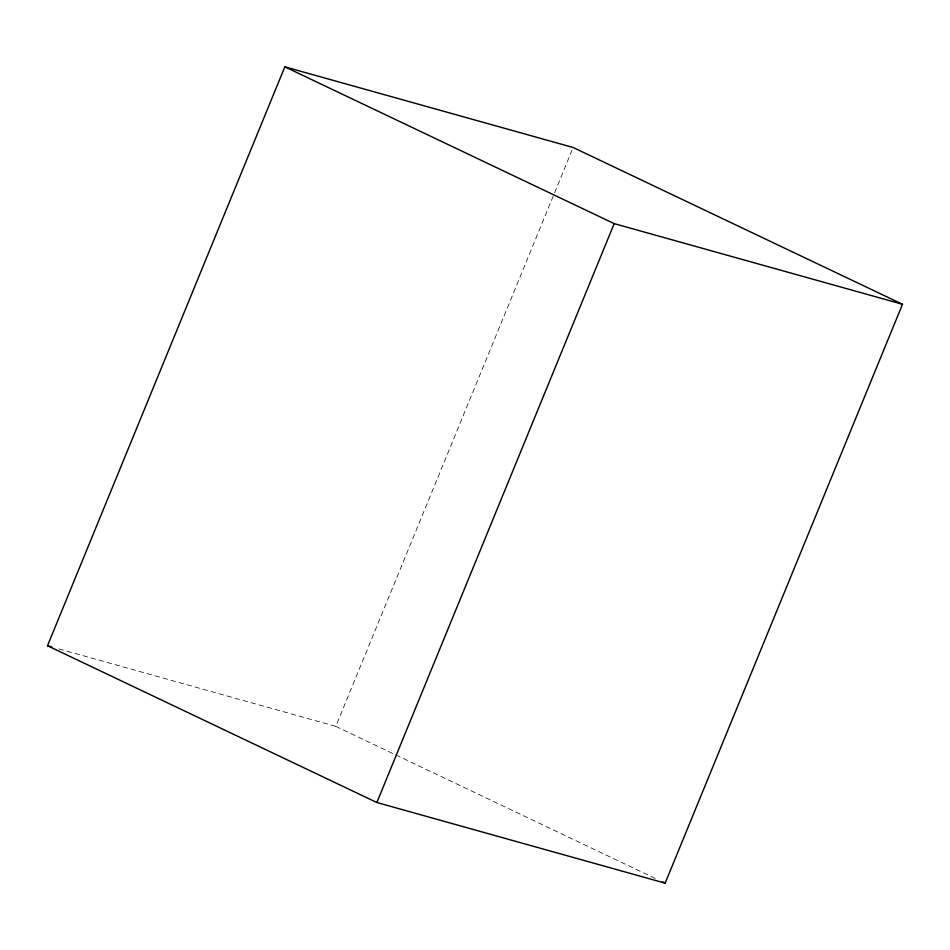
<?xml version="1.0" encoding="UTF-8"?>
<svg xmlns="http://www.w3.org/2000/svg" width="950" height="950" viewBox="0 0 950 950"><rect width="100%" height="100%" fill="white"/><g stroke="black" fill="none" stroke-linecap="round" stroke-linejoin="round"><path stroke-width="0.71" stroke-dasharray="4.75 3.56" d="M58.912 648.921L335.801 726.37L572.019 150.231M335.801 726.37L655.785 878.691"/><path stroke-width="1.43" d="M47.5 645.727L284.846 66.844L573.135 147.488L902.5 304.273L665.154 883.156L376.865 802.512L47.5 645.727L51.787 646.926M376.865 802.512L614.199 223.63L902.5 304.273M284.846 66.844L614.199 223.63M662.482 881.873L665.154 883.156"/></g></svg>
